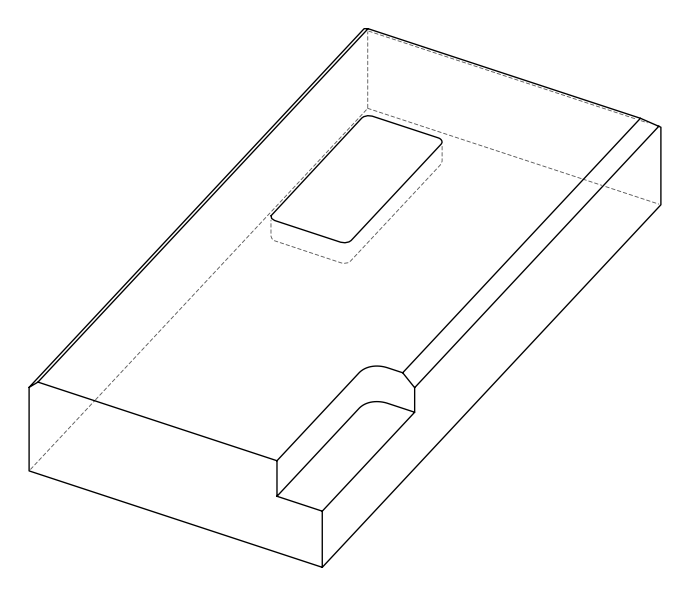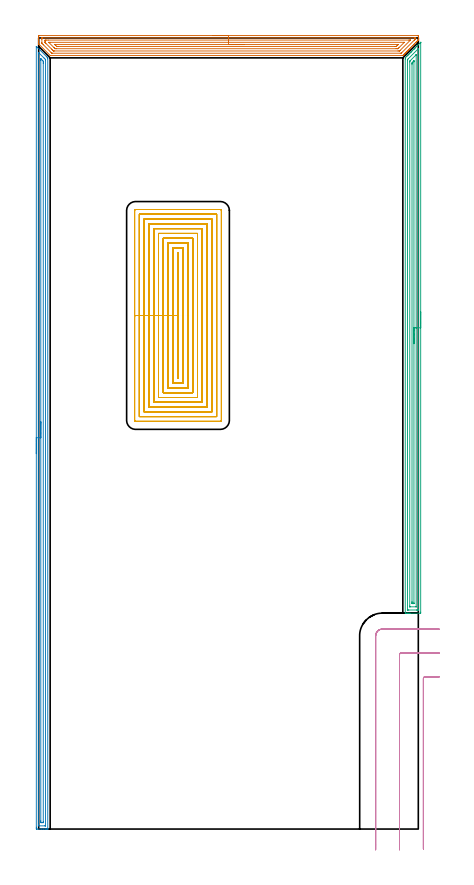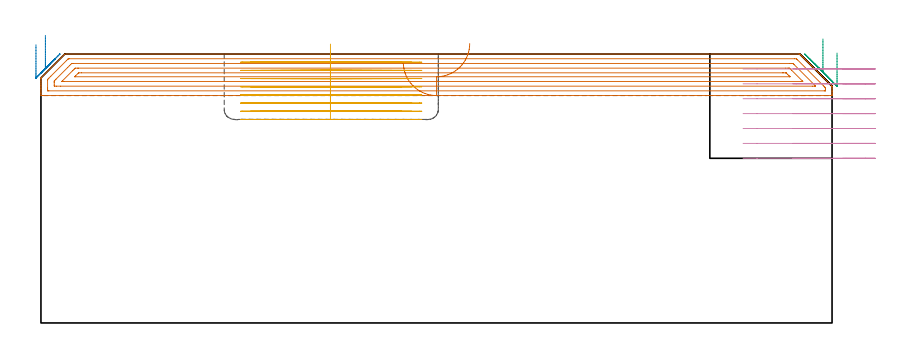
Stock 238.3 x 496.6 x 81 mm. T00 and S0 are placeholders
(PLAN: 5 operations, 2 tool changes, 83.6 min)
(1 AREA_MILL | FG_CHAMFER_SURFACE | UGT0205_001 | 9.52 min | 18624 mm3)
(2 AREA_MILL_1 | FG_CHAMFER_SURFACE_1 | UGT0205_001 | 11.9 min | 12607 mm3)
(3 AREA_MILL_2 | FG_CHAMFER_SURFACE_2 | UGT0205_001 | 11.52 min | 16810 mm3)
(4 MILL_CORNER_NOTCH_RECTANGULAR | CORNER_NOTCH_RECTANGULAR | UGT0201_094 | Follow Part, ap 5, ae 75% | 6.81 min | 154977 mm3)
(5 MILL_RECTANGULAR_POCKET | POCKET_RECTANGULAR_STRAIGHT | UGT0201_089 | Follow Part, ap 2.5, ae 75% | 43.85 min | 180230 mm3)
(TOOL UGT0205_001 | Chamfer Mill 20 x 3 x 45 deg. | D20 FL50 Z2)
(TOOL UGT0201_094 | End mill 20 mm | D20 FL38 Z4)
(TOOL UGT0201_089 | End mill 10 mm | D10 R3 FL22 Z4)
(OP 1 AREA_MILL)
G17 G21 G94 G90
T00 M6
G54
G17 G0 G90 X109.15 Y498.1 S1061 M3
G43 Z91. H0
Z78.5
G94 G1 X109.188 Z77.628 F250.
X109.302 Z76.764
X109.491 Z75.912
X109.753 Z75.08
X110.087 Z74.274
X110.49 Z73.5
X110.958 Z72.764
X111.49 Z72.072
X112.079 Z71.429
X112.722 Z70.84
X113.414 Z70.308
X114.15 Z69.84
X114.924 Z69.437
X115.73 Z69.103
X116.562 Z68.841
X117.413 Z68.652
X118.278 Z68.538
X119.15 Z68.5
X237.96
X238.155 Y498.096 Z68.504
X238.298 Y498.091 Z68.506
X238.3 Y497.889 Z68.708
Y497.601 Z68.995
Y497.005 Z69.591
Y496.717 Z69.878
Y495.851 Z70.749
Y495.389 Z71.211
Y495.384 Z71.216
X238.29 Y495.302 Z71.297
X238.127 Y495.127 Z71.473
X237.709 Y494.709 Z71.89
X237.506 Y494.504 Z72.092
X236.909 Y493.909 Z72.691
X236.818 Y493.817 Z72.782
X236.622 Y493.62 Z72.976
X236.043 Y493.043 Z73.556
X235.926 Y492.926 Z73.673
X235.737 Y492.735 Z73.861
X235.178 Y492.178 Z74.422
X234.852 Y491.85 Z74.746
X234.312 Y491.312 Z75.288
X233.967 Y490.965 Z75.631
X233.45 Y490.45 Z76.15
X233.082 Y490.08 Z76.516
X232.581 Y489.581 Z77.019
X232.361 Y489.36 Z77.238
X232.198 Y489.196 Z77.399
X232.035 Y489.034 Z77.564
X231.915 Y488.914 Z77.684
X231.756 Y488.753 Z77.842
X231.596 Y488.595 Z78.003
X231.469 Y488.468 Z78.13
X231.313 Y488.311 Z78.284
X231.157 Y488.156 Z78.442
X231.023 Y488.022 Z78.575
X230.871 Y487.868 Z78.727
X230.718 Y487.717 Z78.881
X230.578 Y487.577 Z79.021
X230.428 Y487.426 Z79.169
X230.279 Y487.277 Z79.32
X230.132 Y487.131 Z79.467
X229.986 Y486.983 Z79.612
X229.839 Y486.838 Z79.759
X229.686 Y486.685 Z79.913
X229.543 Y486.541 Z80.055
X229.4 Y486.399 Z80.199
X229.241 Y486.239 Z80.358
X229.101 Y486.099 Z80.497
X228.961 Y485.96 Z80.638
X228.795 Y485.794 Z80.804
X228.632 Y485.636 Z80.961
X228.595 Y485.604 Z80.99
X228.35 Y485.6 Z81.
X7.2
X0.145 Y492.654 Z73.944
X0.066 Y492.735 Z73.863
X0.01 Y492.794 Z73.803
X0. Y493.023 Z73.576
Y493.754 Z72.845
Y494.37 Z72.229
Y494.947 Z71.649
Y495.235 Z71.361
Y495.832 Z70.765
Y496.12 Z70.477
Y496.717 Z69.878
Y497.303 Z69.292
X0.003 Y497.601 Z68.994
X0.008 Y498.091 Z68.505
X0.095 Y498.094 Z68.503
X0.591 Y498.1 Z68.5
X119.15
Y496.686 Z69.914
X235.957
X236.146 Y496.684 Z69.916
X236.24 Y496.681 Z69.919
X236.28 Y496.679 Z69.921
X236.29 Y496.656 Z69.944
X236.294 Y496.565 Z70.035
X236.297 Y496.348 Z70.252
X236.29 Y495.832 Z70.768
X236.282 Y495.743 Z70.857
X236.226 Y495.683 Z70.917
X236.153 Y495.606 Z70.994
X235.926 Y495.376 Z71.224
X235.711 Y495.161 Z71.439
X227.903 Y487.354 Z79.246
X227.715 Y487.171 Z79.429
X227.61 Y487.072 Z79.528
X227.545 Y487.021 Z79.579
X226.981 Y487.014 Z79.586
X8.583
X8.368 Y487.018 Z79.582
X8.262 Y487.021 Z79.579
X8.236 Y487.026 Z79.574
X8.173 Y487.084 Z79.516
X8.071 Y487.182 Z79.418
X7.722 Y487.528 Z79.072
X2.957 Y492.292 Z74.308
X2.374 Y492.879 Z73.721
X2.084 Y493.177 Z73.423
X2.01 Y493.272 Z73.328
X2.006 Y493.363 Z73.237
X2.001 Y493.547 Z73.053
X2. Y495.832 Z70.768
X2.001 Y496.202 Z70.398
X2.007 Y496.574 Z70.026
X2.01 Y496.674 Z69.926
X2.052 Y496.679 Z69.921
X2.159 Y496.682 Z69.918
X2.374 Y496.686 Z69.914
X119.15
Y495.272 Z71.328
X232.361 Y495.271 Z71.329
X232.926 Y495.27 Z71.33
X233.073 Y495.268 Z71.332
X233.252 Y495.264 Z71.336
X233.337 Y495.247 Z71.353
X233.295 Y495.199 Z71.401
X233.252 Y495.152 Z71.448
X226.853 Y488.753 Z77.847
X226.605 Y488.513 Z78.087
X226.535 Y488.447 Z78.153
X226.441 Y488.435 Z78.165
X226.121 Y488.432 Z78.168
X225.556 Y488.429 Z78.171
X9.832
X9.505 Y488.43 Z78.17
X9.396 Y488.432 Z78.168
X9.311 Y488.435 Z78.165
X9.265 Y488.446 Z78.154
X9.231 Y488.478 Z78.122
X8.949 Y488.753 Z77.847
X8.614 Y489.086 Z77.514
X8.061 Y489.638 Z76.962
X4.523 Y493.177 Z73.423
X4.157 Y493.546 Z73.054
X4.035 Y493.676 Z72.924
X4.01 Y493.721 Z72.879
X4.005 Y493.803 Z72.797
X4.002 Y493.907 Z72.693
X4. Y494.062 Z72.538
Y494.218 Z72.382
X4.001 Y494.947 Z71.653
X4.003 Y495.1 Z71.5
X4.01 Y495.252 Z71.348
X4.157 Y495.265 Z71.335
X4.723 Y495.27 Z71.33
X5.939 Y495.272 Z71.328
X119.15
Y493.857 Z72.743
X229.001
X229.341 Y493.855 Z72.745
X229.447 Y493.853 Z72.747
X229.482 Y493.851 Z72.749
X229.48 Y493.84 Z72.76
X229.44 Y493.795 Z72.805
X229.339 Y493.689 Z72.911
X226.121 Y490.469 Z76.131
X225.701 Y490.055 Z76.545
X225.538 Y489.899 Z76.701
X225.481 Y489.85 Z76.75
X225.4 Y489.847 Z76.753
X225.229 Y489.844 Z76.756
X225.023 Y489.843 Z76.757
X224.338
X11.288
X11.081 Y489.844 Z76.756
X10.397 Y489.85 Z76.75
X10.305 Y489.856 Z76.744
X10.208 Y489.948 Z76.652
X10.012 Y490.14 Z76.46
X9.626 Y490.523 Z76.077
X9.505 Y490.643 Z75.957
X6.54 Y493.609 Z72.991
X6.398 Y493.753 Z72.847
X6.331 Y493.826 Z72.774
X6.31 Y493.851 Z72.749
X6.325 Y493.853 Z72.747
X6.831 Y493.857 Z72.743
X7.037
X119.15
Y492.443 Z74.157
X225.482 Y492.442 Z74.158
X225.563 Y492.441 Z74.159
X225.615 Y492.437 Z74.163
X225.625 Y492.436 Z74.164
X225.618 Y492.426 Z74.174
X225.492 Y492.292 Z74.308
X225.362 Y492.16 Z74.44
X225.229 Y492.027 Z74.573
X224.918 Y491.717 Z74.883
X224.604 Y491.408 Z75.192
X224.468 Y491.278 Z75.322
X224.447 Y491.264 Z75.336
X224.413 Y491.261 Z75.339
X224.338 Y491.259 Z75.341
X223.598 Y491.257 Z75.343
X223.446
X12.179
X11.435 Y491.262 Z75.338
X11.368 Y491.264 Z75.336
X11.288 Y491.32 Z75.28
X11.196 Y491.408 Z75.192
X10.397 Y492.202 Z74.398
X10.308 Y492.292 Z74.308
X10.221 Y492.385 Z74.215
X10.174 Y492.436 Z74.164
X10.195 Y492.438 Z74.162
X10.247 Y492.441 Z74.159
X10.397 Y492.442 Z74.158
X119.15 Y492.443 Z74.157
X120.022 Z74.195
X120.886 Z74.309
X121.738 Z74.498
X122.57 Z74.76
X123.376 Z75.094
X124.15 Z75.497
X124.886 Z75.965
X125.578 Z76.496
X126.221 Z77.086
X126.81 Z77.729
X127.341 Z78.421
X127.81 Z79.157
X128.213 Z79.931
X128.547 Z80.737
X128.809 Z81.569
X128.998 Z82.42
X129.112 Z83.285
X129.15 Z84.157
G0 Z91.
M5
M2
(OP 2 AREA_MILL_1)
G17 G21 G94 G90
T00 M6
G54
G17 G0 G90 X-1.5 Y235.65 S1061 M3
G43 Z91. H0
Z83.8
G94 G1 Y235.688 Z82.928 F250.
Y235.802 Z82.063
Y235.991 Z81.212
Y236.253 Z80.38
Y236.587 Z79.574
Y236.99 Z78.8
Y237.459 Z78.064
Y237.99 Z77.372
Y238.579 Z76.729
Y239.222 Z76.14
Y239.914 Z75.608
Y240.65 Z75.14
Y241.424 Z74.737
Y242.23 Z74.403
Y243.062 Z74.141
Y243.914 Z73.952
Y244.779 Z73.838
Y245.65 Z73.8
Y491.008
X-1.495 Y491.266 Z73.805
X-1.493 Y491.281 Z73.806
X-1.466 Y491.266 Z73.834
X-1.367 Y491.168 Z73.932
X-0.998 Y490.8 Z74.298
X5.198 Y484.603 Z80.495
X5.643 Y484.157 Z80.943
X5.699 Y484.095 Z80.984
X5.7 Y483.516 Z81.
Y0.183
X5.697 Y0.01 Z80.988
X5.676 Y0.008 Z80.968
X5.288 Y0. Z80.588
X5.038 Z80.338
X4.313 Z79.608
X3.065 Z78.362
X1.657 Z76.953
X-0.998 Y0.001 Z74.299
X-1.234 Y0.003 Z74.063
X-1.492 Y0.009 Z73.806
X-1.495 Y0.128 Z73.803
X-1.499 Y0.63 Z73.801
X-1.5 Y1.138 Z73.8
Y245.65
X-0.086 Z75.214
Y487.093
X-0.084 Y487.286 Z75.216
X-0.081 Y487.382 Z75.219
X-0.079 Y487.414 Z75.221
X-0.055 Y487.393 Z75.245
X0.035 Y487.31 Z75.335
X0.257 Y487.093 Z75.557
X3.428 Y483.922 Z78.728
X3.832 Y483.516 Z79.132
X4.245 Y483.093 Z79.545
X4.279 Y483.05 Z79.579
X4.281 Y483.028 Z79.581
X4.284 Y482.974 Z79.584
X4.285 Y482.866 Z79.585
X4.286 Y482.649 Z79.586
X4.285 Y2.094 Z79.585
X4.283 Y2.04 Z79.583
X4.281 Y2.015 Z79.581
X4.279 Y2.01 Z79.579
X4.256 Y2.008 Z79.556
X3.841 Y2.001 Z79.141
X0.3 Z75.6
X0.044 Y2.006 Z75.344
X-0.078 Y2.01 Z75.222
X-0.085 Y2.391 Z75.215
X-0.086 Y2.419 Z75.214
Y245.65
X1.328 Z76.628
X1.329 Y482.622 Z76.629
X1.33 Y482.953 Z76.63
X1.334 Y483.516 Z76.634
X1.335 Y483.543 Z76.635
X1.375 Y483.516 Z76.675
X1.657 Y483.24 Z76.957
X2.278 Y482.622 Z77.578
X2.542 Y482.354 Z77.842
X2.849 Y482.039 Z78.149
X2.864 Y481.728 Z78.164
X2.868 Y481.399 Z78.168
X2.871 Y480.833 Z78.171
Y480.501
Y4.77
X2.868 Y4.207 Z78.168
X2.865 Y4.042 Z78.165
X2.864 Y4.01 Z78.164
X2.816 Y4.006 Z78.116
X2.746 Y4.001 Z78.046
X2.542 Z77.842
X1.862 Z77.162
X1.657 Y4.004 Z76.957
X1.453 Y4.01 Z76.753
X1.335 Y4.017 Z76.635
X1.332 Y4.097 Z76.632
X1.33 Y4.207 Z76.63
X1.329 Y4.539 Z76.629
X1.328 Y5.102 Z76.628
Y245.65
Y246.522 Z76.666
Y247.387 Z76.78
Y248.238 Z76.969
Y249.07 Z77.231
Y249.876 Z77.565
Y250.65 Z77.968
Y251.386 Z78.437
Y252.078 Z78.968
Y252.721 Z79.557
Y253.311 Z80.201
Y253.842 Z80.893
Y254.31 Z81.628
Y254.713 Z82.402
Y255.047 Z83.208
Y255.309 Z84.04
Y255.498 Z84.892
Y255.612 Z85.757
Y255.65 Z86.628
G0 Z91.
M5
M2
(OP 3 AREA_MILL_2)
G17 G21 G94 G90
T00 M6
G54
G17 G0 G90 X239.8 Y324.65 S1061 M3
G43 Z91. H0
Z81.3
G94 G1 Y324.612 Z80.428 F250.
Y324.498 Z79.564
Y324.309 Z78.712
Y324.047 Z77.88
Y323.713 Z77.074
Y323.31 Z76.3
Y322.842 Z75.564
Y322.31 Z74.872
Y321.721 Z74.229
Y321.078 Z73.64
Y320.386 Z73.109
Y319.65 Z72.64
Y318.876 Z72.237
Y318.07 Z71.903
Y317.238 Z71.641
Y316.387 Z71.452
Y315.522 Z71.338
Y314.65 Z71.3
Y136.109
X239.796 Y135.663 Z71.302
X239.792 Y135.51 Z71.306
X239.635 Y135.5 Z71.462
X233.188 Z77.906
X232.628 Z78.469
X232.307 Z78.789
X231.747 Z79.349
X231.426 Z79.669
X230.784 Z80.315
X230.424 Z80.675
X230.101 Y135.504 Z80.989
X230.1 Y135.663 Z81.
Y483.371
X230.104 Y484.105 Z80.989
X230.263 Y484.264 Z80.835
X230.345 Y484.346 Z80.753
X230.858 Y484.859 Z80.24
X230.986 Y484.987 Z80.111
X231.346 Y485.346 Z79.754
X231.513 Y485.513 Z79.587
X231.751 Y485.752 Z79.347
X231.867 Y485.868 Z79.23
X232.43 Y486.43 Z78.67
X232.644 Y486.645 Z78.454
X232.747 Y486.749 Z78.349
X233.188 Y487.188 Z77.911
X233.628 Y487.63 Z77.468
X233.834 Y487.835 Z77.265
X233.889 Y487.889 Z77.211
X234.509 Y488.511 Z76.587
X234.727 Y488.728 Z76.372
X235.39 Y489.392 Z75.706
X235.584 Y489.584 Z75.516
X235.62 Y489.62 Z75.48
X236.271 Y490.273 Z74.825
X236.432 Y490.432 Z74.668
X236.513 Y490.513 Z74.587
X237.152 Y491.154 Z73.945
X237.279 Y491.279 Z73.82
X237.405 Y491.406 Z73.694
X237.593 Y491.594 Z73.505
X237.702 Y491.703 Z73.395
X238.298 Y492.298 Z72.801
X238.474 Y492.475 Z72.623
X239.191 Y493.191 Z71.909
X239.355 Y493.357 Z71.742
X239.766 Y493.766 Z71.334
X239.786 Y493.786 Z71.313
X239.795 Y493.794 Z71.304
X239.798 Y493.793 Z71.302
X239.8 Y493.786 Z71.3
Y493.785
Y314.65
X238.386 Z72.714
X238.385 Y137.694 Z72.715
X238.384 Y137.593 Z72.716
X238.382 Y137.544 Z72.718
X238.379 Y137.523 Z72.721
X238.369 Y137.51 Z72.731
X237.98 Y137.503 Z73.12
X237.593 Y137.501 Z73.507
X237.101 Y137.5 Z73.999
X232.307 Y137.501 Z78.793
X231.812 Y137.503 Z79.288
X231.61 Y137.51 Z79.49
X231.521 Y137.532 Z79.579
X231.516 Y137.803 Z79.584
X231.515 Y137.894 Z79.585
Y482.389
Y482.479
X231.521 Y482.88 Z79.579
X231.53 Y483.069 Z79.57
X231.626 Y483.169 Z79.474
X231.822 Y483.371 Z79.278
X238.162 Y489.712 Z72.938
X238.274 Y489.823 Z72.826
X238.359 Y489.903 Z72.741
X238.374 Y489.914 Z72.726
X238.379 Y489.916 Z72.721
X238.38 Y489.883 Z72.72
X238.385 Y489.71 Z72.715
X238.386 Y314.65 Z72.714
X236.972 Z74.128
X236.971 Y139.68 Z74.129
X236.969 Y139.548 Z74.131
X236.967 Y139.517 Z74.133
X236.965 Y139.51 Z74.135
X236.948 Y139.507 Z74.152
X236.888 Y139.501 Z74.212
X233.188 Z77.912
X233.011 Y139.503 Z78.089
X232.96 Y139.506 Z78.14
X232.935 Y139.51 Z78.165
X232.933 Y139.523 Z78.167
X232.93 Y139.592 Z78.17
X232.929 Y139.68 Z78.171
Y139.943
Y481.586
X232.93 Y481.847 Z78.17
X232.932 Y481.936 Z78.168
X232.935 Y482.003 Z78.165
X232.961 Y482.049 Z78.139
X233.188 Y482.286 Z77.912
X233.283 Y482.383 Z77.817
X236.949 Y486.049 Z74.151
X236.958 Y486.054 Z74.142
X236.964 Y486.055 Z74.136
X236.965 Y486.049 Z74.135
X236.97 Y485.878 Z74.13
X236.971 Y485.787 Z74.129
X236.972 Y314.65 Z74.128
X235.557 Z75.543
Y142.358
X235.555 Y141.745 Z75.545
X235.552 Y141.538 Z75.548
X235.55 Y141.511 Z75.55
X235.531 Y141.508 Z75.569
X235.479 Y141.504 Z75.621
X235.373 Y141.501 Z75.727
X234.95 Y141.5 Z76.15
X234.915 Z76.185
X234.523 Y141.51 Z76.577
X234.35 Y141.526 Z76.75
X234.348 Y141.624 Z76.752
X234.344 Y142.079 Z76.756
X234.343 Y142.358 Z76.757
Y142.973
Y479.8
X234.345 Y480.414 Z76.755
X234.348 Y480.693 Z76.752
X234.354 Y480.993 Z76.746
X234.503 Y481.146 Z76.597
X234.934 Y481.586 Z76.166
X235.386 Y482.037 Z75.714
X235.449 Y482.098 Z75.651
X235.536 Y482.178 Z75.564
X235.548 Y482.188 Z75.552
X235.551 Y482.18 Z75.549
X235.554 Y482.132 Z75.546
X235.556 Y482.076 Z75.544
X235.557 Y481.863 Z75.543
Y481.586
Y314.65
Y313.778 Z75.581
Y312.914 Z75.695
Y312.062 Z75.883
Y311.23 Z76.146
Y310.424 Z76.48
Y309.65 Z76.882
Y308.914 Z77.351
Y308.222 Z77.882
Y307.579 Z78.472
Y306.99 Z79.115
Y306.459 Z79.807
Y305.99 Z80.543
Y305.587 Z81.317
Y305.253 Z82.122
Y304.991 Z82.955
Y304.802 Z83.806
Y304.688 Z84.671
Y304.65 Z85.543
G0 Z91.
M5
M2
(OP 4 MILL_CORNER_NOTCH_RECTANGULAR)
G17 G21 G94 G90
T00 M6
G54
G17 G0 G90 X251.3 Y95.5 S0 M3
G43 Z91. H0
Z76.514
G94 G1 X248.3 F250.
X242.494 F500.
G3 X241.5 Y94.506 R1.
G1 Y-9.474
Y-12.474 F250.
G0 Z91.
X251.3 Y110.5
Z76.514
G1 X248.3
X227.495 F500.
G3 X226.5 Y109.505 R1.
G1 Y-10.
Y-13. F250.
G0 Z91.
X251.3 Y125.5
Z76.514
G1 X248.3
X215.7 F500.
G3 X211.5 Y121.3 R4.2
G1 Y-10.
Y-13. F250.
G0 Z91.
X251.3 Y95.5
Z72.029
G1 X248.3
X242.494 F500.
G3 X241.5 Y94.506 R1.
G1 Y-9.474
Y-12.474 F250.
G0 Z91.
X251.3 Y110.5
Z72.029
G1 X248.3
X227.495 F500.
G3 X226.5 Y109.505 R1.
G1 Y-10.
Y-13. F250.
G0 Z91.
X251.3 Y125.5
Z72.029
G1 X248.3
X215.7 F500.
G3 X211.5 Y121.3 R4.2
G1 Y-10.
Y-13. F250.
G0 Z91.
X251.3 Y95.5
Z67.543
G1 X248.3
X242.494 F500.
G3 X241.5 Y94.506 R1.
G1 Y-9.474
Y-12.474 F250.
G0 Z91.
X251.3 Y110.5
Z67.543
G1 X248.3
X227.495 F500.
G3 X226.5 Y109.505 R1.
G1 Y-10.
Y-13. F250.
G0 Z91.
X251.3 Y125.5
Z67.543
G1 X248.3
X215.7 F500.
G3 X211.5 Y121.3 R4.2
G1 Y-10.
Y-13. F250.
G0 Z91.
X251.3 Y95.5
Z63.057
G1 X248.3
X242.494 F500.
G3 X241.5 Y94.506 R1.
G1 Y-9.474
Y-12.474 F250.
G0 Z91.
X251.3 Y110.5
Z63.057
G1 X248.3
X227.495 F500.
G3 X226.5 Y109.505 R1.
G1 Y-10.
Y-13. F250.
G0 Z91.
X251.3 Y125.5
Z63.057
G1 X248.3
X215.7 F500.
G3 X211.5 Y121.3 R4.2
G1 Y-10.
Y-13. F250.
G0 Z91.
X251.3 Y95.5
Z58.571
G1 X248.3
X242.494 F500.
G3 X241.5 Y94.506 R1.
G1 Y-9.474
Y-12.474 F250.
G0 Z91.
X251.3 Y110.5
Z58.571
G1 X248.3
X227.495 F500.
G3 X226.5 Y109.505 R1.
G1 Y-10.
Y-13. F250.
G0 Z91.
X251.3 Y125.5
Z58.571
G1 X248.3
X215.7 F500.
G3 X211.5 Y121.3 R4.2
G1 Y-10.
Y-13. F250.
G0 Z91.
X251.3 Y95.5
Z54.086
G1 X248.3
X242.494 F500.
G3 X241.5 Y94.506 R1.
G1 Y-9.474
Y-12.474 F250.
G0 Z91.
X251.3 Y110.5
Z54.086
G1 X248.3
X227.495 F500.
G3 X226.5 Y109.505 R1.
G1 Y-10.
Y-13. F250.
G0 Z91.
X251.3 Y125.5
Z54.086
G1 X248.3
X215.7 F500.
G3 X211.5 Y121.3 R4.2
G1 Y-10.
Y-13. F250.
G0 Z91.
X251.3 Y95.5
Z49.6
G1 X248.3
X242.494 F500.
G3 X241.5 Y94.506 R1.
G1 Y-9.474
Y-12.474 F250.
G0 Z91.
X251.3 Y110.5
Z49.6
G1 X248.3
X227.495 F500.
G3 X226.5 Y109.505 R1.
G1 Y-10.
Y-13. F250.
G0 Z91.
X251.3 Y125.5
Z49.6
G1 X248.3
X215.7 F500.
G3 X211.5 Y121.3 R4.2
G1 Y-10.
Y-13. F250.
G0 Z91.
M5
M2
(OP 5 MILL_RECTANGULAR_POCKET)
G17 G21 G94 G90
T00 M6
G54
G17 G0 G90 X87.2 Y342.786 S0 M3
G43 Z91. H0
Z84.
G94 G1 Y322.4 Z78.537 F250.
Y282.9 F500.
X87.7
Y361.9
X87.2
Y322.4
X84.2
Y279.9
X90.7
Y364.9
X84.2
Y322.4
X81.2
Y276.9
X93.7
Y367.9
X81.2
Y322.4
X78.2
Y273.9
X96.7
Y370.9
X78.2
Y322.4
X75.2
Y270.9
X99.7
Y373.9
X75.2
Y322.4
X72.2
Y267.9
X102.7
Y376.9
X72.2
Y322.4
X69.2
Y264.9
X105.7
Y379.9
X69.2
Y322.4
X66.2
Y261.9
X108.7
Y382.9
X66.2
Y322.4
X63.2
Y258.9
X111.7
Y385.9
X63.2
Y322.4
X60.2
Y256.5
G3 X60.8 Y255.9 R0.6
G1 X114.1
G3 X114.7 Y256.5 R0.6
G1 Y388.3
G3 X114.1 Y388.9 R0.6
G1 X60.8
G3 X60.2 Y388.3 R0.6
G1 Y322.4
Y321.4
G0 X87.2 Y342.786 Z81.537
G1 Y322.4 Z76.075 F250.
Y282.9 F500.
X87.7
Y361.9
X87.2
Y322.4
X84.2
Y279.9
X90.7
Y364.9
X84.2
Y322.4
X81.2
Y276.9
X93.7
Y367.9
X81.2
Y322.4
X78.2
Y273.9
X96.7
Y370.9
X78.2
Y322.4
X75.2
Y270.9
X99.7
Y373.9
X75.2
Y322.4
X72.2
Y267.9
X102.7
Y376.9
X72.2
Y322.4
X69.2
Y264.9
X105.7
Y379.9
X69.2
Y322.4
X66.2
Y261.9
X108.7
Y382.9
X66.2
Y322.4
X63.2
Y258.9
X111.7
Y385.9
X63.2
Y322.4
X60.2
Y256.5
G3 X60.8 Y255.9 R0.6
G1 X114.1
G3 X114.7 Y256.5 R0.6
G1 Y388.3
G3 X114.1 Y388.9 R0.6
G1 X60.8
G3 X60.2 Y388.3 R0.6
G1 Y322.4
Y321.4
G0 X87.2 Y342.786 Z79.075
G1 Y322.4 Z73.612 F250.
Y282.9 F500.
X87.7
Y361.9
X87.2
Y322.4
X84.2
Y279.9
X90.7
Y364.9
X84.2
Y322.4
X81.2
Y276.9
X93.7
Y367.9
X81.2
Y322.4
X78.2
Y273.9
X96.7
Y370.9
X78.2
Y322.4
X75.2
Y270.9
X99.7
Y373.9
X75.2
Y322.4
X72.2
Y267.9
X102.7
Y376.9
X72.2
Y322.4
X69.2
Y264.9
X105.7
Y379.9
X69.2
Y322.4
X66.2
Y261.9
X108.7
Y382.9
X66.2
Y322.4
X63.2
Y258.9
X111.7
Y385.9
X63.2
Y322.4
X60.2
Y256.5
G3 X60.8 Y255.9 R0.6
G1 X114.1
G3 X114.7 Y256.5 R0.6
G1 Y388.3
G3 X114.1 Y388.9 R0.6
G1 X60.8
G3 X60.2 Y388.3 R0.6
G1 Y322.4
Y321.4
G0 X87.2 Y342.786 Z76.612
G1 Y322.4 Z71.15 F250.
Y282.9 F500.
X87.7
Y361.9
X87.2
Y322.4
X84.2
Y279.9
X90.7
Y364.9
X84.2
Y322.4
X81.2
Y276.9
X93.7
Y367.9
X81.2
Y322.4
X78.2
Y273.9
X96.7
Y370.9
X78.2
Y322.4
X75.2
Y270.9
X99.7
Y373.9
X75.2
Y322.4
X72.2
Y267.9
X102.7
Y376.9
X72.2
Y322.4
X69.2
Y264.9
X105.7
Y379.9
X69.2
Y322.4
X66.2
Y261.9
X108.7
Y382.9
X66.2
Y322.4
X63.2
Y258.9
X111.7
Y385.9
X63.2
Y322.4
X60.2
Y256.5
G3 X60.8 Y255.9 R0.6
G1 X114.1
G3 X114.7 Y256.5 R0.6
G1 Y388.3
G3 X114.1 Y388.9 R0.6
G1 X60.8
G3 X60.2 Y388.3 R0.6
G1 Y322.4
Y321.4
G0 X87.2 Y342.786 Z74.15
G1 Y322.4 Z68.687 F250.
Y282.9 F500.
X87.7
Y361.9
X87.2
Y322.4
X84.2
Y279.9
X90.7
Y364.9
X84.2
Y322.4
X81.2
Y276.9
X93.7
Y367.9
X81.2
Y322.4
X78.2
Y273.9
X96.7
Y370.9
X78.2
Y322.4
X75.2
Y270.9
X99.7
Y373.9
X75.2
Y322.4
X72.2
Y267.9
X102.7
Y376.9
X72.2
Y322.4
X69.2
Y264.9
X105.7
Y379.9
X69.2
Y322.4
X66.2
Y261.9
X108.7
Y382.9
X66.2
Y322.4
X63.2
Y258.9
X111.7
Y385.9
X63.2
Y322.4
X60.2
Y256.5
G3 X60.8 Y255.9 R0.6
G1 X114.1
G3 X114.7 Y256.5 R0.6
G1 Y388.3
G3 X114.1 Y388.9 R0.6
G1 X60.8
G3 X60.2 Y388.3 R0.6
G1 Y322.4
Y321.4
G0 X87.2 Y342.786 Z71.687
G1 Y322.4 Z66.225 F250.
Y282.9 F500.
X87.7
Y361.9
X87.2
Y322.4
X84.2
Y279.9
X90.7
Y364.9
X84.2
Y322.4
X81.2
Y276.9
X93.7
Y367.9
X81.2
Y322.4
X78.2
Y273.9
X96.7
Y370.9
X78.2
Y322.4
X75.2
Y270.9
X99.7
Y373.9
X75.2
Y322.4
X72.2
Y267.9
X102.7
Y376.9
X72.2
Y322.4
X69.2
Y264.9
X105.7
Y379.9
X69.2
Y322.4
X66.2
Y261.9
X108.7
Y382.9
X66.2
Y322.4
X63.2
Y258.9
X111.7
Y385.9
X63.2
Y322.4
X60.2
Y256.5
G3 X60.8 Y255.9 R0.6
G1 X114.1
G3 X114.7 Y256.5 R0.6
G1 Y388.3
G3 X114.1 Y388.9 R0.6
G1 X60.8
G3 X60.2 Y388.3 R0.6
G1 Y322.4
Y321.4
G0 X87.2 Y342.786 Z69.225
G1 Y322.4 Z63.762 F250.
Y282.9 F500.
X87.7
Y361.9
X87.2
Y322.4
X84.2
Y279.9
X90.7
Y364.9
X84.2
Y322.4
X81.2
Y276.9
X93.7
Y367.9
X81.2
Y322.4
X78.2
Y273.9
X96.7
Y370.9
X78.2
Y322.4
X75.2
Y270.9
X99.7
Y373.9
X75.2
Y322.4
X72.2
Y267.9
X102.7
Y376.9
X72.2
Y322.4
X69.2
Y264.9
X105.7
Y379.9
X69.2
Y322.4
X66.2
Y261.9
X108.7
Y382.9
X66.2
Y322.4
X63.2
Y258.9
X111.7
Y385.9
X63.2
Y322.4
X60.2
Y256.5
G3 X60.8 Y255.9 R0.6
G1 X114.1
G3 X114.7 Y256.5 R0.6
G1 Y388.3
G3 X114.1 Y388.9 R0.6
G1 X60.8
G3 X60.2 Y388.3 R0.6
G1 Y322.4
Y321.4
G0 X87.2 Y342.786 Z66.762
G1 Y322.4 Z61.3 F250.
Y282.9 F500.
X87.7
Y361.9
X87.2
Y322.4
X84.2
Y279.9
X90.7
Y364.9
X84.2
Y322.4
X81.2
Y276.9
X93.7
Y367.9
X81.2
Y322.4
X78.2
Y273.9
X96.7
Y370.9
X78.2
Y322.4
X75.2
Y270.9
X99.7
Y373.9
X75.2
Y322.4
X72.2
Y267.9
X102.7
Y376.9
X72.2
Y322.4
X69.2
Y264.9
X105.7
Y379.9
X69.2
Y322.4
X66.2
Y261.9
X108.7
Y382.9
X66.2
Y322.4
X63.2
Y258.9
X111.7
Y385.9
X63.2
Y322.4
X60.2
Y256.5
G3 X60.8 Y255.9 R0.6
G1 X114.1
G3 X114.7 Y256.5 R0.6
G1 Y388.3
G3 X114.1 Y388.9 R0.6
G1 X60.8
G3 X60.2 Y388.3 R0.6
G1 Y322.4
Y321.4
G0 Z91.
M5
M2
